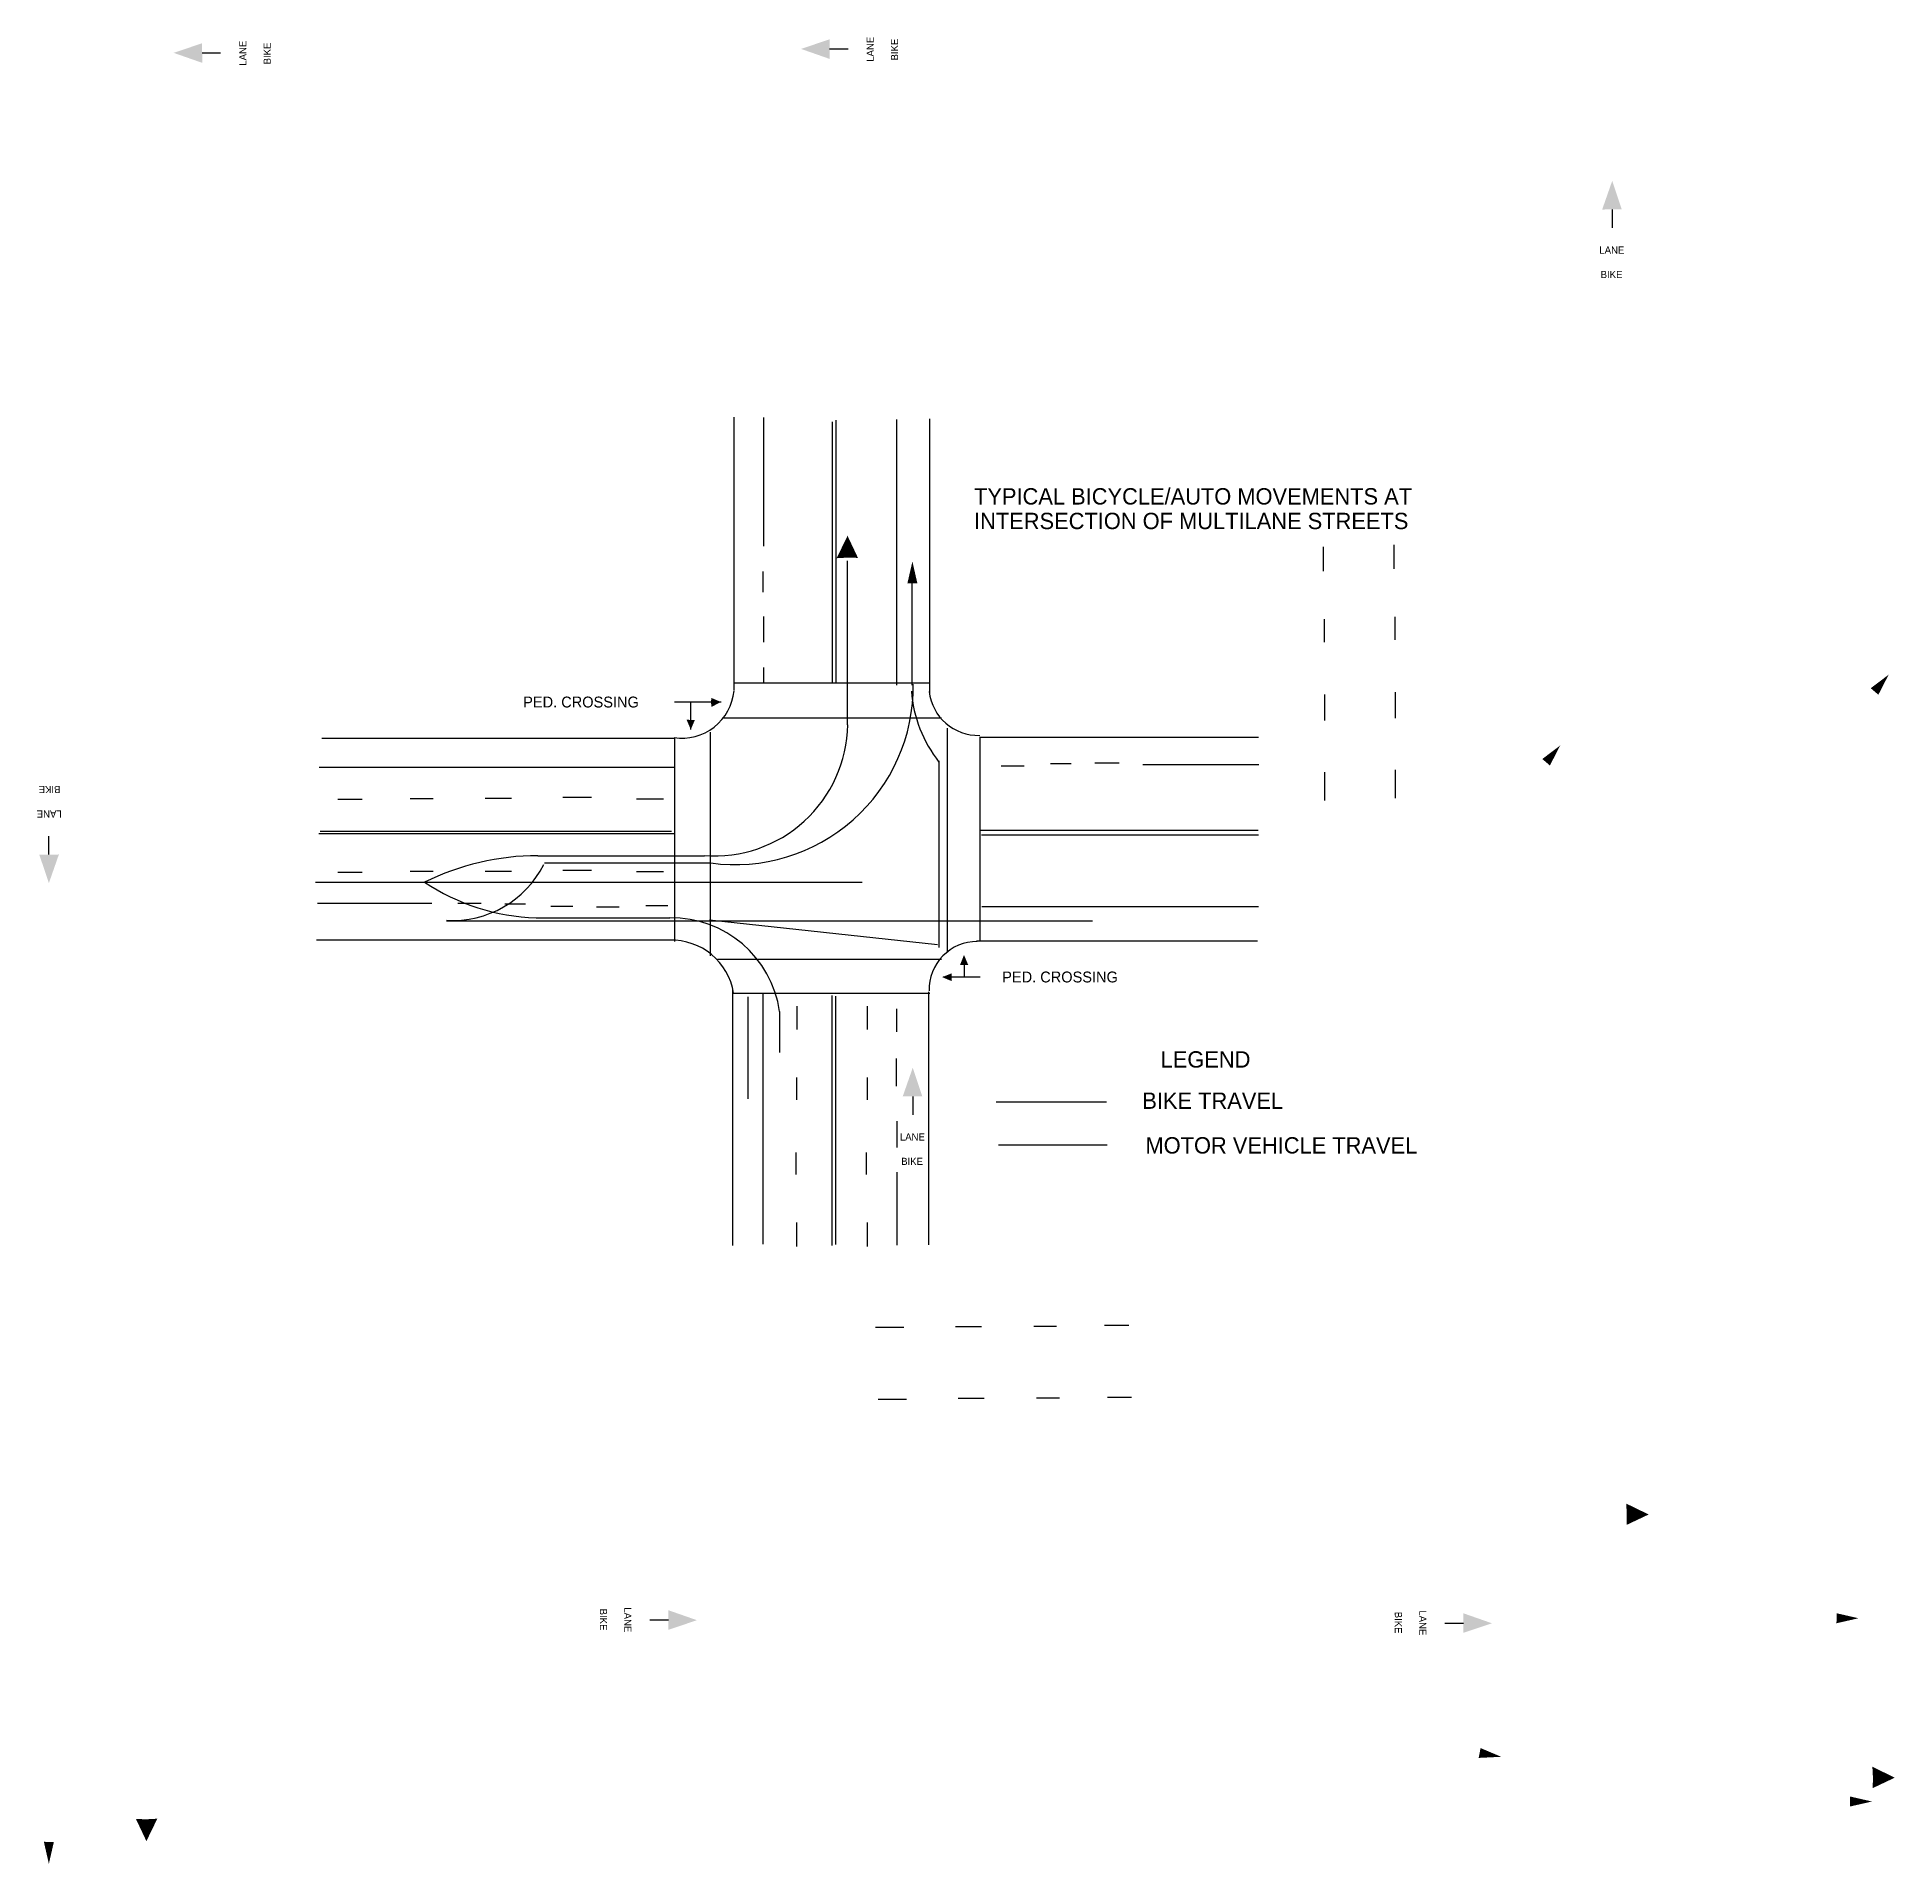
# Model space of a CAD drawing. Extents: x -1.6 to 15.4, y -4.9 to 11.8.
import ezdxf

# ---------------------------------------------------------------- set-up
doc = ezdxf.new("R2010")
doc.units = 0
doc.linetypes.add('HIDDEN', pattern=[0])
doc.layers.get('0').update_dxf_attribs({"linetype": 'CONTINUOUS'})
for name, color, linetype in [('1', 1, 'CONTINUOUS'), ('2', 2, 'CONTINUOUS'), ('3', 4, 'HIDDEN')]:
    doc.layers.add(name, color=color, linetype=linetype)

# ---------------------------------------------------------------- blocks, each defined once
blk = doc.blocks.new('ARW')
at = {"layer": '1', "color": 0}
blk.add_solid([(5.827, 7.066), (5.729, 7.061), (5.925, 7.064), (5.829, 7.267)], dxfattribs=at)
blk = doc.blocks.new('LINE')
at = {"layer": '2', "color": 0}
for p, q in [((1.147, 4.847), (1.37, 4.847)), ((1.811, 4.855), (2.022, 4.855)), ((2.502, 4.858), (2.741, 4.858)), ((3.476, 4.862), (3.215, 4.862))]:
    blk.add_line(p, q, dxfattribs=at)
blk = doc.blocks.new('ARW2')
at = {"layer": '3', "color": 0}
blk.add_solid([(6.422, 6.83), (6.379, 6.83), (6.471, 6.829), (6.425, 7.031)], dxfattribs=at)
blk = doc.blocks.new('BKLANE')
at = {"color": 0}
blk.add_line((6.429, 2.119), (6.429, 1.949), dxfattribs=at)
blk.add_solid([(6.429, 2.119), (6.336, 2.118), (6.516, 2.119), (6.428, 2.381)], dxfattribs=at)
for s, p in [('LANE', (6.31, 1.713)), ('BIKE', (6.322, 1.489))]:
    blk.add_text(s, height=0.0657, dxfattribs=at).set_placement(p)

msp = doc.modelspace()

# ---------------------------------------------------------------- linework, layer by layer
at = {"color": 0}
for p, q in [((4.789, 5.848), (4.789, 8.357)), ((6.582, 8.341), (6.582, 5.821)), ((1.001, 5.409), (4.233, 5.409)), ((7.042, 5.418), (9.605, 5.418)), ((4.19, 3.553), (0.952, 3.553)), ((9.594, 3.543), (7.015, 3.543)), ((4.772, 3.1), (4.772, 0.749)), ((6.574, 3.078), (6.574, 0.754)), ((6.429, 2.119), (6.429, 1.949))]:
    msp.add_line(p, q, dxfattribs=at)
for centre, radius, start, end in [((4.308, 5.89), 0.481, 261.3602, 354.4942), ((7.029, 5.886), 0.452, 186.2142, 271.7621), ((4.213, 2.976), 0.577, 9.0229, 91.7745), ((7.02, 3.1), 0.441, 89.969, 181.4533)]:
    msp.add_arc(centre, radius, start, end, dxfattribs=at)
msp.add_solid([(6.429, 2.119), (6.336, 2.118), (6.516, 2.119), (6.428, 2.381)], dxfattribs=at)
at = {"layer": '1', "color": 0}
for p, q in [((5.83, 5.531), (5.83, 7.038)), ((2.985, 4.329), (4.515, 4.329)), ((0.942, 4.087), (5.964, 4.087)), ((2.968, 3.758), (4.198, 3.758)), ((5.205, 2.898), (5.205, 2.523)), ((7.217, 1.674), (8.213, 1.674))]:
    msp.add_line(p, q, dxfattribs=at)
for centre, radius, start, end in [((4.606, 5.551), 1.225, 265.7381, 359.0732), ((2.988, 1.964), 2.365, 90.0582, 116.2184), ((3.03, 5.717), 1.96, 236.3203, 268.1874), ((4.214, 2.757), 1.001, 8.1396, 90.9185)]:
    msp.add_arc(centre, radius, start, end, dxfattribs=at)
msp.add_solid([(5.827, 7.066), (5.729, 7.061), (5.925, 7.064), (5.829, 7.267)], dxfattribs=at)
at = {"layer": '2', "color": 0}
for p, q in [((5.06, 7.173), (5.06, 8.354)), ((5.689, 8.314), (5.689, 5.915)), ((5.722, 8.33), (5.722, 5.913)), ((6.281, 5.895), (6.281, 8.334)), ((5.052, 6.939), (5.052, 6.748)), ((5.058, 6.525), (5.058, 6.291)), ((5.058, 6.057), (5.058, 5.91)), ((6.575, 5.914), (4.789, 5.914)), ((4.667, 5.74), (4.24, 5.74)), ((4.389, 5.487), (4.389, 5.744)), ((4.567, 5.464), (4.567, 3.408)), ((6.691, 5.591), (4.681, 5.591)), ((6.747, 3.441), (6.747, 5.5)), ((4.239, 5.414), (4.239, 3.542)), ((7.047, 3.546), (7.047, 5.412)), ((0.976, 5.143), (4.236, 5.143)), ((7.241, 5.155), (7.453, 5.155)), ((7.692, 5.176), (7.883, 5.176)), ((8.1, 5.182), (8.324, 5.182)), ((8.542, 5.166), (9.607, 5.166)), ((1.147, 4.847), (1.37, 4.847)), ((1.811, 4.855), (2.022, 4.855)), ((2.502, 4.858), (2.741, 4.858)), ((3.476, 4.862), (3.215, 4.862)), ((3.89, 4.852), (4.139, 4.852)), ((0.974, 4.533), (4.238, 4.533)), ((0.985, 4.555), (4.212, 4.555)), ((7.043, 4.564), (9.601, 4.564)), ((7.059, 4.52), (9.603, 4.52)), ((1.147, 4.177), (1.37, 4.177)), ((1.811, 4.186), (2.022, 4.186)), ((2.502, 4.188), (2.741, 4.188)), ((3.476, 4.193), (3.215, 4.193)), ((3.89, 4.183), (4.139, 4.183)), ((2.011, 3.889), (0.961, 3.889)), ((2.251, 3.892), (2.463, 3.892)), ((2.681, 3.887), (2.871, 3.887)), ((3.105, 3.865), (3.307, 3.865)), ((3.524, 3.86), (3.731, 3.86)), ((3.976, 3.871), (4.177, 3.871)), ((7.062, 3.861), (9.604, 3.861)), ((4.634, 3.379), (6.693, 3.379)), ((6.9, 3.325), (6.9, 3.215)), ((6.709, 3.215), (7.048, 3.215)), ((4.777, 3.067), (6.584, 3.067)), ((5.054, 0.761), (5.054, 3.064)), ((5.367, 2.733), (5.367, 2.946)), ((5.686, 3.045), (5.686, 0.749)), ((5.719, 3.039), (5.719, 0.759)), ((6.014, 2.733), (6.014, 2.946)), ((6.281, 2.711), (6.281, 2.924)), ((6.28, 2.211), (6.28, 2.466)), ((5.364, 2.086), (5.364, 2.292)), ((6.012, 2.086), (6.012, 2.292)), ((6.284, 1.65), (6.284, 1.89)), ((5.356, 1.4), (5.356, 1.602)), ((6.004, 1.4), (6.004, 1.602)), ((6.282, 1.422), (6.282, 0.753)), ((5.364, 0.741), (5.364, 0.96)), ((6.012, 0.741), (6.012, 0.96))]:
    msp.add_line(p, q, dxfattribs=at)
for points in [[(4.574, 5.739), (4.579, 5.778), (4.58, 5.696), (4.667, 5.74)], [(4.389, 5.574), (4.427, 5.575), (4.35, 5.58), (4.389, 5.487)], [(6.9, 3.325), (6.862, 3.325), (6.938, 3.325), (6.899, 3.418)], [(6.785, 3.215), (6.786, 3.177), (6.785, 3.248), (6.698, 3.214)]]:
    msp.add_solid(points, dxfattribs=at)
at = {"layer": '3', "color": 0}
for p, q in [((6.422, 5.894), (6.422, 6.835)), ((6.671, 3.485), (6.671, 5.2)), ((3.045, 4.263), (4.568, 4.263)), ((2.146, 3.73), (8.078, 3.73)), ((4.562, 3.739), (6.655, 3.512)), ((4.913, 3.033), (4.913, 2.096)), ((7.195, 2.069), (8.208, 2.069))]:
    msp.add_line(p, q, dxfattribs=at)
for centre, radius, start, end in [((4.795, 5.885), 1.638, 262.2494, 0.6893), ((7.619, 5.933), 1.207, 184.4592, 218.1032), ((2.202, 4.673), 0.939, 266.5824, 333.0381)]:
    msp.add_arc(centre, radius, start, end, dxfattribs=at)
msp.add_solid([(6.422, 6.83), (6.379, 6.83), (6.471, 6.829), (6.425, 7.031)], dxfattribs=at)

# ---------------------------------------------------------------- block references
at = {"color": 0}
for p, rotation in [((2.02, 5.274), 90), ((7.783, 5.31), 90), ((4.921, 6.458), 180), ((2.065, 3.736), 270), ((9.367, 3.708), 270)]:
    msp.add_blockref('BKLANE', p, dxfattribs=dict(at, rotation=rotation))
msp.add_blockref('BKLANE', (6.425, 8.145), dxfattribs=at)
at = {"layer": '1', "color": 0}
for p, rotation in [((5.921, 4.108), 270), ((8.182, 1.691), 270), ((5.218, 2.546), 180)]:
    msp.add_blockref('ARW', p, dxfattribs=dict(at, rotation=rotation))
at = {"layer": '2', "color": 0}
for p, rotation in [((6, 8.332), 270), ((5.352, 8.312), 270), ((9.561, 4.86), 180), ((9.586, 4.201), 180)]:
    msp.add_blockref('LINE', p, dxfattribs=dict(at, rotation=rotation))
at = {"layer": '3', "color": 0}
for p, rotation in [((5.951, 4.735), 320), ((2.934, 4.085), 320), ((8.084, 3.751), 270), ((6.025, 3.602), 260), ((8.208, 2.068), 270), ((4.918, 2.102), 180)]:
    msp.add_blockref('ARW2', p, dxfattribs=dict(at, rotation=rotation))

# ---------------------------------------------------------------- texts
at = {"color": 0}
for s, height, p in [('TYPICAL BICYCLE/AUTO MOVEMENTS AT', 0.15, (6.991, 7.554)), ('INTERSECTION OF MULTILANE STREETS', 0.15, (6.991, 7.328)), ('LEGEND', 0.15, (8.705, 2.383)), ('LANE', 0.0657, (6.31, 1.713)), ('BIKE', 0.0657, (6.322, 1.489))]:
    msp.add_text(s, height=height, dxfattribs=at).set_placement(p)
at = {"layer": '1', "color": 0}
msp.add_text('MOTOR VEHICLE TRAVEL', height=0.15, dxfattribs=at).set_placement((8.566, 1.594))
at = {"layer": '2', "color": 0}
for p in [(2.85, 5.69), (7.25, 3.165)]:
    msp.add_text('PED. CROSSING', height=0.1, dxfattribs=at).set_placement(p)
at = {"layer": '3', "color": 0}
msp.add_text('BIKE TRAVEL', height=0.15, dxfattribs=at).set_placement((8.537, 2.004))

doc.saveas('drawing.dxf')
